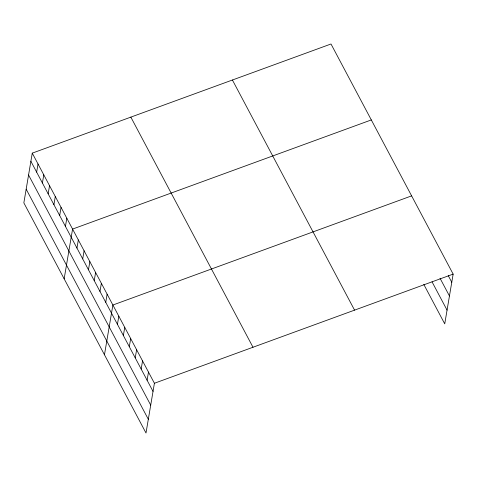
<?xml version="1.0" encoding="UTF-8"?>
<svg xmlns="http://www.w3.org/2000/svg" width="477" height="477" viewBox="0 0 477 477"><rect width="100%" height="100%" fill="white"/><g stroke="black" fill="none" stroke-linecap="round" stroke-linejoin="round"><path stroke-width="0.72" d="M32.263 153.141L23.85 202.886L145.998 433.009L154.411 383.264L32.263 153.141L331.002 43.991L453.15 274.114L444.737 323.859L423.797 284.411M36.646 172.131L38.023 163.987M42.405 182.983L43.783 174.838M48.159 193.829L49.536 185.684M53.919 204.681L55.296 196.536M59.679 215.526L61.056 207.382M65.438 226.378L66.816 218.233M64.156 278.824L72.576 229.079L371.309 119.93M76.952 248.076L78.329 239.931M82.712 258.922L84.089 250.777M88.472 269.773L89.849 261.629M94.231 280.619L95.609 272.474M99.985 291.471L101.362 283.326M105.745 302.317L107.122 294.172M104.469 354.769L112.882 305.024L411.621 195.874M117.437 324.342L118.815 316.197M123.37 335.522L124.747 327.377M129.303 346.696L130.68 338.551M135.235 357.875L136.613 349.73M141.168 369.055L142.545 360.91M147.101 380.229L148.478 372.084M154.411 383.264L453.15 274.114M448.285 275.682L451.773 282.259M440.027 278.234L449.453 295.984M432.049 281.859L447.056 310.133M232.418 80.011L354.566 310.133M130.847 117.121L252.995 347.244M30.886 161.286L153.034 391.408M28.566 175.011L150.714 405.134M26.169 189.16L148.317 419.283"/></g></svg>
